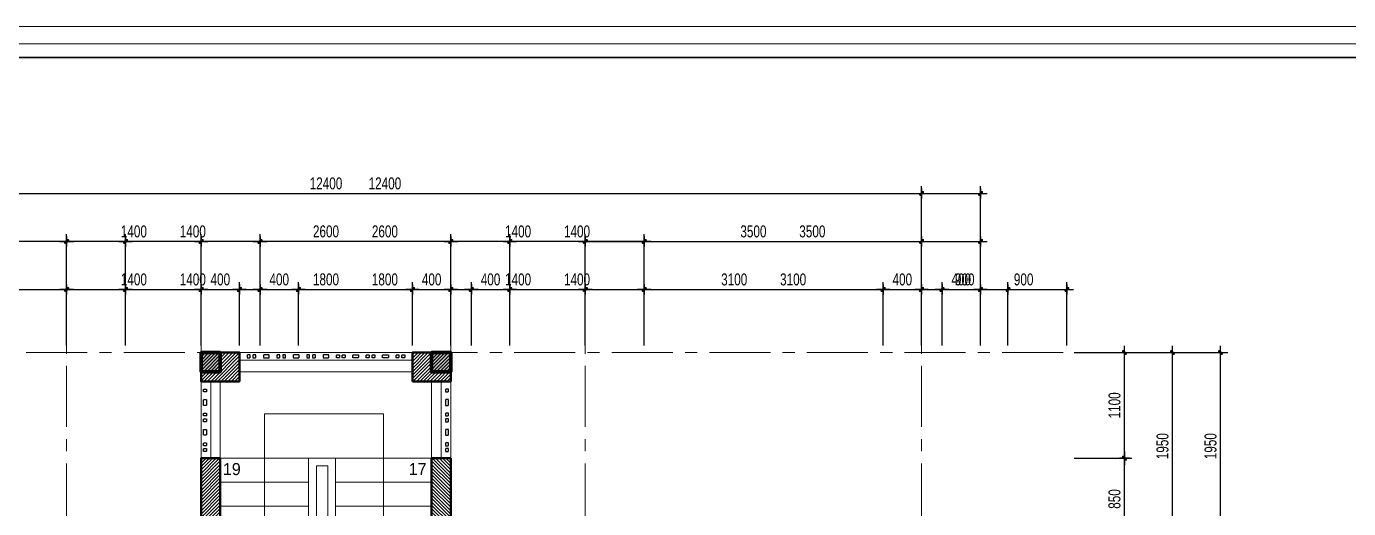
# Model space of a CAD drawing. Header units: inches. Extents: x 88947 to 296847, y 35049 to 161062.
# Drawn here: x 188830 to 202594, y 72032 to 77053 of the extents above; entities that cross this region are included whole.
import ezdxf
from ezdxf.xclip import XClip

# ---------------------------------------------------------------- set-up
doc = ezdxf.new("R2010")
doc.units = ezdxf.units.IN
doc.header["$MEASUREMENT"] = 0
doc.header["$XCLIPFRAME"] = 0
doc.header["$PDMODE"] = 1
for name, pattern in [('ACAD_ISO03W100', [30, 12, -18]), ('CENTER', [50.8, 31.75, -6.35, 6.35, -6.35]), ('HIDDEN', [0.375, 0.25, -0.125])]:
    doc.linetypes.add(name, pattern=pattern)
for name, color, linetype, lineweight in [('A-Dims', 145, 'Continuous', 25), ('A-Text', 30, 'Continuous', 9), ('A-Wall', 2, 'Continuous', 35), ('DIM', 7, 'Continuous', 25), ('HATCH', 8, 'Continuous', 5), ('KHUNG 1', 6, 'Continuous', 70), ('KHUNG 2', 144, 'Continuous', 18), ('NETMANH', 192, 'Continuous', 18), ('netthay', 254, 'Continuous', 25), ('THAY', 3, 'Continuous', 18), ('TRUC', 252, 'ACAD_ISO03W100', 13), ('TUONG', 4, 'Continuous', 50)]:
    doc.layers.add(name, color=color, linetype=linetype, lineweight=lineweight)
doc.layers.add('text', color=2, linetype='Continuous')
doc.styles.add('FRANKO', font='VFRANKO.TTF')
doc.styles.add('VNI-HELVE-CONDENSE', font='VNARIAL.TTF', dxfattribs={"width": 0.7})
doc.dimstyles.new('TAS-100', dxfattribs={"dimscale": 50, "dimtxt": 2.5, "dimasz": 0.7, "dimexe": 1.5, "dimexo": 1.5, "dimgap": 0.8, "dimtad": 1, "dimdec": 0, "dimzin": 3, "dimdsep": 46, "dimtxsty": 'VNI-HELVE-CONDENSE', "dimblk": 'TICK', "dimcen": 2.5, "dimclrt": 71, "dimazin": 2, "dimtfac": 0.75, "dimtdec": 0, "dimtix": 1, "dimtmove": 2, "dimatfit": 2, "dimldrblk": 'TICK123', "dimfxl": 1.5, "dimtolj": 1, "dimtzin": 0, "dimarcsym": 0})

# ---------------------------------------------------------------- blocks, each defined once
blk = doc.blocks.new('khung ten')
at = {"layer": 'A-Wall', "ltscale": 0.7}
blk.add_lwpolyline([(267204, -219099), (305804, -219099), (305804, -190799), (267204, -190799)], close=True, dxfattribs=at)
at = {"layer": 'KHUNG 2', "ltscale": 0.7}
blk.add_lwpolyline([(267004, -219299), (306004, -219299), (306004, -190599), (267004, -190599)], close=True, dxfattribs=at)
at = {"layer": 'NETMANH', "ltscale": 0.7}
blk.add_lwpolyline([(265004, -220042), (307004, -220042), (307004, -190342), (265004, -190342)], close=True, dxfattribs=at)
blk = doc.blocks.new('TICK')
at = {"layer": 'A-Dims', "color": 1}
for p, q in [((-2, 0), (2, 0)), ((0, 1.5), (0, -1.5))]:
    blk.add_line(p, q, dxfattribs=at)
at = {"layer": 'A-Dims', "color": 1, "const_width": 0.788}
blk.add_lwpolyline([(-0.33, -0.35), (0.38, 0.38)], dxfattribs=at)
at = {"layer": 'A-Dims', "color": 1, "const_width": 0.394}
for points in [[(0.24, 0.52, -0.414214), (0.52, 0.52, -1)], [(0.52, 0.52, -0.414214), (0.52, 0.24, -1)], [(-0.47, -0.21, 0.414214), (-0.47, -0.49, 1)], [(-0.47, -0.49, 0.414214), (-0.19, -0.49, 1)]]:
    blk.add_lwpolyline(points, format="xyb", dxfattribs=at)
blk = doc.blocks.new('*D372')
at = {"layer": 'Defpoints', "color": 0}
for p in [(189248, 74314), (185748, 73657), (189248, 73657)]:
    blk.add_point(p, dxfattribs=at)
at = {"layer": 'DIM', "color": 0, "lineweight": -2}
for p, q in [((185748, 73732), (185748, 74389)), ((189248, 73732), (189248, 74389)), ((185783, 74314), (189213, 74314))]:
    blk.add_line(p, q, dxfattribs=at)
at = {"layer": 'DIM', "color": 0, "lineweight": -2, "xscale": 35, "yscale": 35, "zscale": 35, "rotation": 180}
blk.add_blockref('TICK', (185748, 74314), dxfattribs=at)
at = {"layer": 'DIM', "color": 0, "lineweight": -2, "xscale": 35, "yscale": 35, "zscale": 35}
blk.add_blockref('TICK', (189248, 74314), dxfattribs=at)
at = {"layer": 'DIM', "color": 71, "insert": (187498, 74418), "char_height": 125, "attachment_point": 5, "style": 'VNI-HELVE-CONDENSE'}
blk.add_mtext('\\A1;3500', dxfattribs=at)
blk = doc.blocks.new('TICK123')
at = {"layer": 'A-Dims', "color": 1}
blk.add_lwpolyline([(0.05, 0, 0, 0.84, 0), (-2.11, 0, 8.4, 8.4, 0)], format="xyseb", dxfattribs=at)
blk = doc.blocks.new('*D373')
at = {"layer": 'Defpoints', "color": 0}
for p in [(190648, 74314), (189248, 73657), (190648, 73657)]:
    blk.add_point(p, dxfattribs=at)
at = {"layer": 'DIM', "color": 0, "lineweight": -2}
for p, q in [((189248, 73732), (189248, 74389)), ((190648, 73732), (190648, 74389)), ((189283, 74314), (190613, 74314))]:
    blk.add_line(p, q, dxfattribs=at)
at = {"layer": 'DIM', "color": 0, "lineweight": -2, "xscale": 35, "yscale": 35, "zscale": 35, "rotation": 180}
blk.add_blockref('TICK', (189248, 74314), dxfattribs=at)
at = {"layer": 'DIM', "color": 0, "lineweight": -2, "xscale": 35, "yscale": 35, "zscale": 35}
blk.add_blockref('TICK', (190648, 74314), dxfattribs=at)
at = {"layer": 'DIM', "color": 71, "insert": (189948, 74418), "char_height": 125, "attachment_point": 5, "style": 'VNI-HELVE-CONDENSE'}
blk.add_mtext('\\A1;1400', dxfattribs=at)
blk = doc.blocks.new('*D399')
at = {"layer": 'Defpoints', "color": 0}
for p in [(191048, 74314), (190648, 73657), (191048, 73657)]:
    blk.add_point(p, dxfattribs=at)
at = {"layer": 'DIM', "color": 0, "lineweight": -2}
for p, q in [((190648, 73732), (190648, 74389)), ((191048, 73732), (191048, 74389)), ((190683, 74314), (191013, 74314))]:
    blk.add_line(p, q, dxfattribs=at)
at = {"layer": 'DIM', "color": 0, "lineweight": -2, "xscale": 35, "yscale": 35, "zscale": 35, "rotation": 180}
blk.add_blockref('TICK', (190648, 74314), dxfattribs=at)
at = {"layer": 'DIM', "color": 0, "lineweight": -2, "xscale": 35, "yscale": 35, "zscale": 35}
blk.add_blockref('TICK', (191048, 74314), dxfattribs=at)
at = {"layer": 'DIM', "color": 71, "insert": (190848, 74418), "char_height": 125, "attachment_point": 5, "style": 'VNI-HELVE-CONDENSE'}
blk.add_mtext('\\A1;400', dxfattribs=at)
blk = doc.blocks.new('*D400')
at = {"layer": 'Defpoints', "color": 0}
for p in [(192848, 74314), (191048, 73657), (192848, 73657)]:
    blk.add_point(p, dxfattribs=at)
at = {"layer": 'DIM', "color": 0, "lineweight": -2}
for p, q in [((191048, 73732), (191048, 74389)), ((192848, 73732), (192848, 74389)), ((191083, 74314), (192813, 74314))]:
    blk.add_line(p, q, dxfattribs=at)
at = {"layer": 'DIM', "color": 0, "lineweight": -2, "xscale": 35, "yscale": 35, "zscale": 35, "rotation": 180}
blk.add_blockref('TICK', (191048, 74314), dxfattribs=at)
at = {"layer": 'DIM', "color": 0, "lineweight": -2, "xscale": 35, "yscale": 35, "zscale": 35}
blk.add_blockref('TICK', (192848, 74314), dxfattribs=at)
at = {"layer": 'DIM', "color": 71, "insert": (191948, 74418), "char_height": 125, "attachment_point": 5, "style": 'VNI-HELVE-CONDENSE'}
blk.add_mtext('\\A1;1800', dxfattribs=at)
blk = doc.blocks.new('*D401')
at = {"layer": 'Defpoints', "color": 0}
for p in [(193248, 74314), (192848, 73657), (193248, 73657)]:
    blk.add_point(p, dxfattribs=at)
at = {"layer": 'DIM', "color": 0, "lineweight": -2}
for p, q in [((192848, 73732), (192848, 74389)), ((193248, 73732), (193248, 74389)), ((192883, 74314), (193213, 74314))]:
    blk.add_line(p, q, dxfattribs=at)
at = {"layer": 'DIM', "color": 0, "lineweight": -2, "xscale": 35, "yscale": 35, "zscale": 35, "rotation": 180}
blk.add_blockref('TICK', (192848, 74314), dxfattribs=at)
at = {"layer": 'DIM', "color": 0, "lineweight": -2, "xscale": 35, "yscale": 35, "zscale": 35}
blk.add_blockref('TICK', (193248, 74314), dxfattribs=at)
at = {"layer": 'DIM', "color": 71, "insert": (193048, 74418), "char_height": 125, "attachment_point": 5, "style": 'VNI-HELVE-CONDENSE'}
blk.add_mtext('\\A1;400', dxfattribs=at)
blk = doc.blocks.new('*D374')
at = {"layer": 'Defpoints', "color": 0}
for p in [(194648, 74314), (193248, 73657), (194648, 73657)]:
    blk.add_point(p, dxfattribs=at)
at = {"layer": 'DIM', "color": 0, "lineweight": -2}
for p, q in [((193248, 73732), (193248, 74389)), ((194648, 73732), (194648, 74389)), ((193283, 74314), (194613, 74314))]:
    blk.add_line(p, q, dxfattribs=at)
at = {"layer": 'DIM', "color": 0, "lineweight": -2, "xscale": 35, "yscale": 35, "zscale": 35, "rotation": 180}
blk.add_blockref('TICK', (193248, 74314), dxfattribs=at)
at = {"layer": 'DIM', "color": 0, "lineweight": -2, "xscale": 35, "yscale": 35, "zscale": 35}
blk.add_blockref('TICK', (194648, 74314), dxfattribs=at)
at = {"layer": 'DIM', "color": 71, "insert": (193948, 74418), "char_height": 125, "attachment_point": 5, "style": 'VNI-HELVE-CONDENSE'}
blk.add_mtext('\\A1;1400', dxfattribs=at)
blk = doc.blocks.new('*D375')
at = {"layer": 'Defpoints', "color": 0}
for p in [(197748, 74314), (194648, 73657), (197748, 73657)]:
    blk.add_point(p, dxfattribs=at)
at = {"layer": 'DIM', "color": 0, "lineweight": -2}
for p, q in [((194648, 73732), (194648, 74389)), ((197748, 73732), (197748, 74389)), ((194683, 74314), (197713, 74314))]:
    blk.add_line(p, q, dxfattribs=at)
at = {"layer": 'DIM', "color": 0, "lineweight": -2, "xscale": 35, "yscale": 35, "zscale": 35, "rotation": 180}
blk.add_blockref('TICK', (194648, 74314), dxfattribs=at)
at = {"layer": 'DIM', "color": 0, "lineweight": -2, "xscale": 35, "yscale": 35, "zscale": 35}
blk.add_blockref('TICK', (197748, 74314), dxfattribs=at)
at = {"layer": 'DIM', "color": 71, "insert": (196198, 74418), "char_height": 125, "attachment_point": 5, "style": 'VNI-HELVE-CONDENSE'}
blk.add_mtext('\\A1;3100', dxfattribs=at)
blk = doc.blocks.new('*D376')
at = {"layer": 'Defpoints', "color": 0}
for p in [(198148, 74314), (197748, 73657), (198148, 73657)]:
    blk.add_point(p, dxfattribs=at)
at = {"layer": 'DIM', "color": 0, "lineweight": -2}
for p, q in [((197748, 73732), (197748, 74389)), ((198148, 73732), (198148, 74389)), ((197783, 74314), (198113, 74314))]:
    blk.add_line(p, q, dxfattribs=at)
at = {"layer": 'DIM', "color": 0, "lineweight": -2, "xscale": 35, "yscale": 35, "zscale": 35, "rotation": 180}
blk.add_blockref('TICK', (197748, 74314), dxfattribs=at)
at = {"layer": 'DIM', "color": 0, "lineweight": -2, "xscale": 35, "yscale": 35, "zscale": 35}
blk.add_blockref('TICK', (198148, 74314), dxfattribs=at)
at = {"layer": 'DIM', "color": 71, "insert": (197948, 74418), "char_height": 125, "attachment_point": 5, "style": 'VNI-HELVE-CONDENSE'}
blk.add_mtext('\\A1;400', dxfattribs=at)
blk = doc.blocks.new('*D377')
at = {"layer": 'Defpoints', "color": 0}
for p in [(199048, 74314), (198148, 73657), (199048, 73657)]:
    blk.add_point(p, dxfattribs=at)
at = {"layer": 'DIM', "color": 0, "lineweight": -2}
for p, q in [((198148, 73732), (198148, 74389)), ((199048, 73732), (199048, 74389)), ((198183, 74314), (199013, 74314))]:
    blk.add_line(p, q, dxfattribs=at)
at = {"layer": 'DIM', "color": 0, "lineweight": -2, "xscale": 35, "yscale": 35, "zscale": 35, "rotation": 180}
blk.add_blockref('TICK', (198148, 74314), dxfattribs=at)
at = {"layer": 'DIM', "color": 0, "lineweight": -2, "xscale": 35, "yscale": 35, "zscale": 35}
blk.add_blockref('TICK', (199048, 74314), dxfattribs=at)
at = {"layer": 'DIM', "color": 71, "insert": (198598, 74418), "char_height": 125, "attachment_point": 5, "style": 'VNI-HELVE-CONDENSE'}
blk.add_mtext('\\A1;900', dxfattribs=at)
blk = doc.blocks.new('*D378')
at = {"layer": 'Defpoints', "color": 0}
for p in [(198148, 74814), (194648, 73657), (198148, 73657)]:
    blk.add_point(p, dxfattribs=at)
at = {"layer": 'DIM', "color": 0, "lineweight": -2}
for p, q in [((194648, 73732), (194648, 74889)), ((198148, 73732), (198148, 74889)), ((194683, 74814), (198113, 74814))]:
    blk.add_line(p, q, dxfattribs=at)
at = {"layer": 'DIM', "color": 0, "lineweight": -2, "xscale": 35, "yscale": 35, "zscale": 35, "rotation": 180}
blk.add_blockref('TICK', (194648, 74814), dxfattribs=at)
at = {"layer": 'DIM', "color": 0, "lineweight": -2, "xscale": 35, "yscale": 35, "zscale": 35}
blk.add_blockref('TICK', (198148, 74814), dxfattribs=at)
at = {"layer": 'DIM', "color": 71, "insert": (196398, 74918), "char_height": 125, "attachment_point": 5, "style": 'VNI-HELVE-CONDENSE'}
blk.add_mtext('\\A1;3500', dxfattribs=at)
blk = doc.blocks.new('*D379')
at = {"layer": 'Defpoints', "color": 0}
for p in [(193248, 74814), (193248, 73657), (194648, 73657)]:
    blk.add_point(p, dxfattribs=at)
at = {"layer": 'DIM', "color": 0, "lineweight": -2}
for p, q in [((193248, 73732), (193248, 74889)), ((194648, 73732), (194648, 74889)), ((194613, 74814), (193283, 74814))]:
    blk.add_line(p, q, dxfattribs=at)
at = {"layer": 'DIM', "color": 0, "lineweight": -2, "xscale": 35, "yscale": 35, "zscale": 35, "rotation": 180}
blk.add_blockref('TICK', (193248, 74814), dxfattribs=at)
at = {"layer": 'DIM', "color": 0, "lineweight": -2, "xscale": 35, "yscale": 35, "zscale": 35}
blk.add_blockref('TICK', (194648, 74814), dxfattribs=at)
at = {"layer": 'DIM', "color": 71, "insert": (193948, 74918), "char_height": 125, "attachment_point": 5, "style": 'VNI-HELVE-CONDENSE'}
blk.add_mtext('\\A1;1400', dxfattribs=at)
blk = doc.blocks.new('*D380')
at = {"layer": 'Defpoints', "color": 0}
for p in [(190648, 74814), (190648, 73657), (193248, 73657)]:
    blk.add_point(p, dxfattribs=at)
at = {"layer": 'DIM', "color": 0, "lineweight": -2}
for p, q in [((190648, 73732), (190648, 74889)), ((193248, 73732), (193248, 74889)), ((193213, 74814), (190683, 74814))]:
    blk.add_line(p, q, dxfattribs=at)
at = {"layer": 'DIM', "color": 0, "lineweight": -2, "xscale": 35, "yscale": 35, "zscale": 35, "rotation": 180}
blk.add_blockref('TICK', (190648, 74814), dxfattribs=at)
at = {"layer": 'DIM', "color": 0, "lineweight": -2, "xscale": 35, "yscale": 35, "zscale": 35}
blk.add_blockref('TICK', (193248, 74814), dxfattribs=at)
at = {"layer": 'DIM', "color": 71, "insert": (191948, 74918), "char_height": 125, "attachment_point": 5, "style": 'VNI-HELVE-CONDENSE'}
blk.add_mtext('\\A1;2600', dxfattribs=at)
blk = doc.blocks.new('*D381')
at = {"layer": 'Defpoints', "color": 0}
for p in [(189248, 74814), (189248, 73657), (190648, 73657)]:
    blk.add_point(p, dxfattribs=at)
at = {"layer": 'DIM', "color": 0, "lineweight": -2}
for p, q in [((189248, 73732), (189248, 74889)), ((190648, 73732), (190648, 74889)), ((190613, 74814), (189283, 74814))]:
    blk.add_line(p, q, dxfattribs=at)
at = {"layer": 'DIM', "color": 0, "lineweight": -2, "xscale": 35, "yscale": 35, "zscale": 35, "rotation": 180}
blk.add_blockref('TICK', (189248, 74814), dxfattribs=at)
at = {"layer": 'DIM', "color": 0, "lineweight": -2, "xscale": 35, "yscale": 35, "zscale": 35}
blk.add_blockref('TICK', (190648, 74814), dxfattribs=at)
at = {"layer": 'DIM', "color": 71, "insert": (189948, 74918), "char_height": 125, "attachment_point": 5, "style": 'VNI-HELVE-CONDENSE'}
blk.add_mtext('\\A1;1400', dxfattribs=at)
blk = doc.blocks.new('*D382')
at = {"layer": 'Defpoints', "color": 0}
for p in [(185748, 74814), (185748, 73657), (189248, 73657)]:
    blk.add_point(p, dxfattribs=at)
at = {"layer": 'DIM', "color": 0, "lineweight": -2}
for p, q in [((185748, 73732), (185748, 74889)), ((189248, 73732), (189248, 74889)), ((189213, 74814), (185783, 74814))]:
    blk.add_line(p, q, dxfattribs=at)
at = {"layer": 'DIM', "color": 0, "lineweight": -2, "xscale": 35, "yscale": 35, "zscale": 35, "rotation": 180}
blk.add_blockref('TICK', (185748, 74814), dxfattribs=at)
at = {"layer": 'DIM', "color": 0, "lineweight": -2, "xscale": 35, "yscale": 35, "zscale": 35}
blk.add_blockref('TICK', (189248, 74814), dxfattribs=at)
at = {"layer": 'DIM', "color": 71, "insert": (187498, 74918), "char_height": 125, "attachment_point": 5, "style": 'VNI-HELVE-CONDENSE'}
blk.add_mtext('\\A1;3500', dxfattribs=at)
blk = doc.blocks.new('*D383')
at = {"layer": 'Defpoints', "color": 0}
for p in [(198148, 75314), (185748, 73657), (198148, 73657)]:
    blk.add_point(p, dxfattribs=at)
at = {"layer": 'DIM', "color": 0, "lineweight": -2}
for p, q in [((185748, 73732), (185748, 75389)), ((185783, 75314), (198113, 75314)), ((198148, 73732), (198148, 75389))]:
    blk.add_line(p, q, dxfattribs=at)
at = {"layer": 'DIM', "color": 0, "lineweight": -2, "xscale": 35, "yscale": 35, "zscale": 35, "rotation": 180}
blk.add_blockref('TICK', (185748, 75314), dxfattribs=at)
at = {"layer": 'DIM', "color": 0, "lineweight": -2, "xscale": 35, "yscale": 35, "zscale": 35}
blk.add_blockref('TICK', (198148, 75314), dxfattribs=at)
at = {"layer": 'DIM', "color": 71, "insert": (191948, 75418), "char_height": 125, "attachment_point": 5, "style": 'VNI-HELVE-CONDENSE'}
blk.add_mtext('\\A1;12400', dxfattribs=at)
blk = doc.blocks.new('A$C316602EA')
at = {"layer": 'netthay', "linetype": 'HIDDEN', "ltscale": 20}
for points in [[(-760, -55), (-730, -55), (-730, -25), (-760, -25)], [(-650, -55), (-590, -55), (-590, -25), (-650, -25)], [(-510, -55), (-480, -55), (-480, -25), (-510, -25)], [(-450, -55), (-420, -55), (-420, -25), (-450, -25)], [(-340, -55), (-280, -55), (-280, -25), (-340, -25)], [(-200, -55), (-170, -55), (-170, -25), (-200, -25)], [(-140, -55), (-110, -55), (-110, -25), (-140, -25)], [(-30, -55), (30, -55), (30, -25), (-30, -25)], [(140, -55), (110, -55), (110, -25), (140, -25)], [(200, -55), (170, -55), (170, -25), (200, -25)], [(340, -55), (280, -55), (280, -25), (340, -25)], [(450, -55), (420, -55), (420, -25), (450, -25)], [(510, -55), (480, -55), (480, -25), (510, -25)], [(650, -55), (590, -55), (590, -25), (650, -25)], [(760, -55), (730, -55), (730, -25), (760, -25)]]:
    blk.add_lwpolyline(points, close=True, dxfattribs=at)
blk = doc.blocks.new('*D3133')
at = {"layer": 'Defpoints', "color": 0}
for p in [(3650, -20345), (150, -21002), (3650, -21002)]:
    blk.add_point(p, dxfattribs=at)
at = {"layer": 'DIM', "color": 0, "lineweight": -2}
for p, q in [((150, -20927), (150, -20270)), ((185, -20345), (3615, -20345)), ((3650, -20927), (3650, -20270))]:
    blk.add_line(p, q, dxfattribs=at)
at = {"layer": 'DIM', "color": 0, "lineweight": -2, "xscale": 35, "yscale": 35, "zscale": 35, "rotation": 180}
blk.add_blockref('TICK', (150, -20345), dxfattribs=at)
at = {"layer": 'DIM', "color": 0, "lineweight": -2, "xscale": 35, "yscale": 35, "zscale": 35}
blk.add_blockref('TICK', (3650, -20345), dxfattribs=at)
at = {"layer": 'DIM', "color": 71, "insert": (1900, -20241), "char_height": 125, "attachment_point": 5, "style": 'VNI-HELVE-CONDENSE'}
blk.add_mtext('\\A1;3500', dxfattribs=at)
blk = doc.blocks.new('*D3134')
at = {"layer": 'Defpoints', "color": 0}
for p in [(5050, -20345), (3650, -21002), (5050, -21002)]:
    blk.add_point(p, dxfattribs=at)
at = {"layer": 'DIM', "color": 0, "lineweight": -2}
for p, q in [((3650, -20927), (3650, -20270)), ((3685, -20345), (5015, -20345)), ((5050, -20927), (5050, -20270))]:
    blk.add_line(p, q, dxfattribs=at)
at = {"layer": 'DIM', "color": 0, "lineweight": -2, "xscale": 35, "yscale": 35, "zscale": 35, "rotation": 180}
blk.add_blockref('TICK', (3650, -20345), dxfattribs=at)
at = {"layer": 'DIM', "color": 0, "lineweight": -2, "xscale": 35, "yscale": 35, "zscale": 35}
blk.add_blockref('TICK', (5050, -20345), dxfattribs=at)
at = {"layer": 'DIM', "color": 71, "insert": (4350, -20241), "char_height": 125, "attachment_point": 5, "style": 'VNI-HELVE-CONDENSE'}
blk.add_mtext('\\A1;1400', dxfattribs=at)
blk = doc.blocks.new('*D3135')
at = {"layer": 'Defpoints', "color": 0}
for p in [(5450, -20345), (5050, -21002), (5450, -21002)]:
    blk.add_point(p, dxfattribs=at)
at = {"layer": 'DIM', "color": 0, "lineweight": -2}
for p, q in [((5050, -20927), (5050, -20270)), ((5085, -20345), (5415, -20345)), ((5450, -20927), (5450, -20270))]:
    blk.add_line(p, q, dxfattribs=at)
at = {"layer": 'DIM', "color": 0, "lineweight": -2, "xscale": 35, "yscale": 35, "zscale": 35, "rotation": 180}
blk.add_blockref('TICK', (5050, -20345), dxfattribs=at)
at = {"layer": 'DIM', "color": 0, "lineweight": -2, "xscale": 35, "yscale": 35, "zscale": 35}
blk.add_blockref('TICK', (5450, -20345), dxfattribs=at)
at = {"layer": 'DIM', "color": 71, "insert": (5250, -20241), "char_height": 125, "attachment_point": 5, "style": 'VNI-HELVE-CONDENSE'}
blk.add_mtext('\\A1;400', dxfattribs=at)
blk = doc.blocks.new('*D3136')
at = {"layer": 'Defpoints', "color": 0}
for p in [(7250, -20345), (5450, -21002), (7250, -21002)]:
    blk.add_point(p, dxfattribs=at)
at = {"layer": 'DIM', "color": 0, "lineweight": -2}
for p, q in [((5450, -20927), (5450, -20270)), ((5485, -20345), (7215, -20345)), ((7250, -20927), (7250, -20270))]:
    blk.add_line(p, q, dxfattribs=at)
at = {"layer": 'DIM', "color": 0, "lineweight": -2, "xscale": 35, "yscale": 35, "zscale": 35, "rotation": 180}
blk.add_blockref('TICK', (5450, -20345), dxfattribs=at)
at = {"layer": 'DIM', "color": 0, "lineweight": -2, "xscale": 35, "yscale": 35, "zscale": 35}
blk.add_blockref('TICK', (7250, -20345), dxfattribs=at)
at = {"layer": 'DIM', "color": 71, "insert": (6350, -20241), "char_height": 125, "attachment_point": 5, "style": 'VNI-HELVE-CONDENSE'}
blk.add_mtext('\\A1;1800', dxfattribs=at)
blk = doc.blocks.new('*D3137')
at = {"layer": 'Defpoints', "color": 0}
for p in [(7650, -20345), (7250, -21002), (7650, -21002)]:
    blk.add_point(p, dxfattribs=at)
at = {"layer": 'DIM', "color": 0, "lineweight": -2}
for p, q in [((7250, -20927), (7250, -20270)), ((7285, -20345), (7615, -20345)), ((7650, -20927), (7650, -20270))]:
    blk.add_line(p, q, dxfattribs=at)
at = {"layer": 'DIM', "color": 0, "lineweight": -2, "xscale": 35, "yscale": 35, "zscale": 35, "rotation": 180}
blk.add_blockref('TICK', (7250, -20345), dxfattribs=at)
at = {"layer": 'DIM', "color": 0, "lineweight": -2, "xscale": 35, "yscale": 35, "zscale": 35}
blk.add_blockref('TICK', (7650, -20345), dxfattribs=at)
at = {"layer": 'DIM', "color": 71, "insert": (7450, -20241), "char_height": 125, "attachment_point": 5, "style": 'VNI-HELVE-CONDENSE'}
blk.add_mtext('\\A1;400', dxfattribs=at)
blk = doc.blocks.new('*D3138')
at = {"layer": 'Defpoints', "color": 0}
for p in [(9050, -20345), (7650, -21002), (9050, -21002)]:
    blk.add_point(p, dxfattribs=at)
at = {"layer": 'DIM', "color": 0, "lineweight": -2}
for p, q in [((7650, -20927), (7650, -20270)), ((7685, -20345), (9015, -20345)), ((9050, -20927), (9050, -20270))]:
    blk.add_line(p, q, dxfattribs=at)
at = {"layer": 'DIM', "color": 0, "lineweight": -2, "xscale": 35, "yscale": 35, "zscale": 35, "rotation": 180}
blk.add_blockref('TICK', (7650, -20345), dxfattribs=at)
at = {"layer": 'DIM', "color": 0, "lineweight": -2, "xscale": 35, "yscale": 35, "zscale": 35}
blk.add_blockref('TICK', (9050, -20345), dxfattribs=at)
at = {"layer": 'DIM', "color": 71, "insert": (8350, -20241), "char_height": 125, "attachment_point": 5, "style": 'VNI-HELVE-CONDENSE'}
blk.add_mtext('\\A1;1400', dxfattribs=at)
blk = doc.blocks.new('*D3139')
at = {"layer": 'Defpoints', "color": 0}
for p in [(12150, -20345), (9050, -21002), (12150, -21002)]:
    blk.add_point(p, dxfattribs=at)
at = {"layer": 'DIM', "color": 0, "lineweight": -2}
for p, q in [((9050, -20927), (9050, -20270)), ((9085, -20345), (12115, -20345)), ((12150, -20927), (12150, -20270))]:
    blk.add_line(p, q, dxfattribs=at)
at = {"layer": 'DIM', "color": 0, "lineweight": -2, "xscale": 35, "yscale": 35, "zscale": 35, "rotation": 180}
blk.add_blockref('TICK', (9050, -20345), dxfattribs=at)
at = {"layer": 'DIM', "color": 0, "lineweight": -2, "xscale": 35, "yscale": 35, "zscale": 35}
blk.add_blockref('TICK', (12150, -20345), dxfattribs=at)
at = {"layer": 'DIM', "color": 71, "insert": (10600, -20241), "char_height": 125, "attachment_point": 5, "style": 'VNI-HELVE-CONDENSE'}
blk.add_mtext('\\A1;3100', dxfattribs=at)
blk = doc.blocks.new('*D3140')
at = {"layer": 'Defpoints', "color": 0}
for p in [(12550, -20345), (12150, -21002), (12550, -21002)]:
    blk.add_point(p, dxfattribs=at)
at = {"layer": 'DIM', "color": 0, "lineweight": -2}
for p, q in [((12150, -20927), (12150, -20270)), ((12185, -20345), (12515, -20345)), ((12550, -20927), (12550, -20270))]:
    blk.add_line(p, q, dxfattribs=at)
at = {"layer": 'DIM', "color": 0, "lineweight": -2, "xscale": 35, "yscale": 35, "zscale": 35, "rotation": 180}
blk.add_blockref('TICK', (12150, -20345), dxfattribs=at)
at = {"layer": 'DIM', "color": 0, "lineweight": -2, "xscale": 35, "yscale": 35, "zscale": 35}
blk.add_blockref('TICK', (12550, -20345), dxfattribs=at)
at = {"layer": 'DIM', "color": 71, "insert": (12350, -20241), "char_height": 125, "attachment_point": 5, "style": 'VNI-HELVE-CONDENSE'}
blk.add_mtext('\\A1;400', dxfattribs=at)
blk = doc.blocks.new('*D3141')
at = {"layer": 'Defpoints', "color": 0}
for p in [(13450, -20345), (12550, -21002), (13450, -21002)]:
    blk.add_point(p, dxfattribs=at)
at = {"layer": 'DIM', "color": 0, "lineweight": -2}
for p, q in [((12550, -20927), (12550, -20270)), ((12585, -20345), (13415, -20345)), ((13450, -20927), (13450, -20270))]:
    blk.add_line(p, q, dxfattribs=at)
at = {"layer": 'DIM', "color": 0, "lineweight": -2, "xscale": 35, "yscale": 35, "zscale": 35, "rotation": 180}
blk.add_blockref('TICK', (12550, -20345), dxfattribs=at)
at = {"layer": 'DIM', "color": 0, "lineweight": -2, "xscale": 35, "yscale": 35, "zscale": 35}
blk.add_blockref('TICK', (13450, -20345), dxfattribs=at)
at = {"layer": 'DIM', "color": 71, "insert": (13000, -20241), "char_height": 125, "attachment_point": 5, "style": 'VNI-HELVE-CONDENSE'}
blk.add_mtext('\\A1;900', dxfattribs=at)
blk = doc.blocks.new('*D3142')
at = {"layer": 'Defpoints', "color": 0}
for p in [(12550, -19845), (9050, -21002), (12550, -21002)]:
    blk.add_point(p, dxfattribs=at)
at = {"layer": 'DIM', "color": 0, "lineweight": -2}
for p, q in [((9050, -20927), (9050, -19770)), ((12550, -20927), (12550, -19770)), ((9085, -19845), (12515, -19845))]:
    blk.add_line(p, q, dxfattribs=at)
at = {"layer": 'DIM', "color": 0, "lineweight": -2, "xscale": 35, "yscale": 35, "zscale": 35, "rotation": 180}
blk.add_blockref('TICK', (9050, -19845), dxfattribs=at)
at = {"layer": 'DIM', "color": 0, "lineweight": -2, "xscale": 35, "yscale": 35, "zscale": 35}
blk.add_blockref('TICK', (12550, -19845), dxfattribs=at)
at = {"layer": 'DIM', "color": 71, "insert": (10800, -19741), "char_height": 125, "attachment_point": 5, "style": 'VNI-HELVE-CONDENSE'}
blk.add_mtext('\\A1;3500', dxfattribs=at)
blk = doc.blocks.new('*D3143')
at = {"layer": 'Defpoints', "color": 0}
for p in [(7650, -19845), (7650, -21002), (9050, -21002)]:
    blk.add_point(p, dxfattribs=at)
at = {"layer": 'DIM', "color": 0, "lineweight": -2}
for p, q in [((7650, -20927), (7650, -19770)), ((9050, -20927), (9050, -19770)), ((9015, -19845), (7685, -19845))]:
    blk.add_line(p, q, dxfattribs=at)
at = {"layer": 'DIM', "color": 0, "lineweight": -2, "xscale": 35, "yscale": 35, "zscale": 35, "rotation": 180}
blk.add_blockref('TICK', (7650, -19845), dxfattribs=at)
at = {"layer": 'DIM', "color": 0, "lineweight": -2, "xscale": 35, "yscale": 35, "zscale": 35}
blk.add_blockref('TICK', (9050, -19845), dxfattribs=at)
at = {"layer": 'DIM', "color": 71, "insert": (8350, -19741), "char_height": 125, "attachment_point": 5, "style": 'VNI-HELVE-CONDENSE'}
blk.add_mtext('\\A1;1400', dxfattribs=at)
blk = doc.blocks.new('*D3144')
at = {"layer": 'Defpoints', "color": 0}
for p in [(5050, -19845), (5050, -21002), (7650, -21002)]:
    blk.add_point(p, dxfattribs=at)
at = {"layer": 'DIM', "color": 0, "lineweight": -2}
for p, q in [((5050, -20927), (5050, -19770)), ((7650, -20927), (7650, -19770)), ((7615, -19845), (5085, -19845))]:
    blk.add_line(p, q, dxfattribs=at)
at = {"layer": 'DIM', "color": 0, "lineweight": -2, "xscale": 35, "yscale": 35, "zscale": 35, "rotation": 180}
blk.add_blockref('TICK', (5050, -19845), dxfattribs=at)
at = {"layer": 'DIM', "color": 0, "lineweight": -2, "xscale": 35, "yscale": 35, "zscale": 35}
blk.add_blockref('TICK', (7650, -19845), dxfattribs=at)
at = {"layer": 'DIM', "color": 71, "insert": (6350, -19741), "char_height": 125, "attachment_point": 5, "style": 'VNI-HELVE-CONDENSE'}
blk.add_mtext('\\A1;2600', dxfattribs=at)
blk = doc.blocks.new('*D3145')
at = {"layer": 'Defpoints', "color": 0}
for p in [(3650, -19845), (3650, -21002), (5050, -21002)]:
    blk.add_point(p, dxfattribs=at)
at = {"layer": 'DIM', "color": 0, "lineweight": -2}
for p, q in [((3650, -20927), (3650, -19770)), ((5050, -20927), (5050, -19770)), ((5015, -19845), (3685, -19845))]:
    blk.add_line(p, q, dxfattribs=at)
at = {"layer": 'DIM', "color": 0, "lineweight": -2, "xscale": 35, "yscale": 35, "zscale": 35, "rotation": 180}
blk.add_blockref('TICK', (3650, -19845), dxfattribs=at)
at = {"layer": 'DIM', "color": 0, "lineweight": -2, "xscale": 35, "yscale": 35, "zscale": 35}
blk.add_blockref('TICK', (5050, -19845), dxfattribs=at)
at = {"layer": 'DIM', "color": 71, "insert": (4350, -19741), "char_height": 125, "attachment_point": 5, "style": 'VNI-HELVE-CONDENSE'}
blk.add_mtext('\\A1;1400', dxfattribs=at)
blk = doc.blocks.new('*D3146')
at = {"layer": 'Defpoints', "color": 0}
for p in [(150, -19845), (150, -21002), (3650, -21002)]:
    blk.add_point(p, dxfattribs=at)
at = {"layer": 'DIM', "color": 0, "lineweight": -2}
for p, q in [((150, -20927), (150, -19770)), ((3650, -20927), (3650, -19770)), ((3615, -19845), (185, -19845))]:
    blk.add_line(p, q, dxfattribs=at)
at = {"layer": 'DIM', "color": 0, "lineweight": -2, "xscale": 35, "yscale": 35, "zscale": 35, "rotation": 180}
blk.add_blockref('TICK', (150, -19845), dxfattribs=at)
at = {"layer": 'DIM', "color": 0, "lineweight": -2, "xscale": 35, "yscale": 35, "zscale": 35}
blk.add_blockref('TICK', (3650, -19845), dxfattribs=at)
at = {"layer": 'DIM', "color": 71, "insert": (1900, -19741), "char_height": 125, "attachment_point": 5, "style": 'VNI-HELVE-CONDENSE'}
blk.add_mtext('\\A1;3500', dxfattribs=at)
blk = doc.blocks.new('*D3147')
at = {"layer": 'Defpoints', "color": 0}
for p in [(12550, -19345), (150, -21002), (12550, -21002)]:
    blk.add_point(p, dxfattribs=at)
at = {"layer": 'DIM', "color": 0, "lineweight": -2}
for p, q in [((150, -20927), (150, -19270)), ((12550, -20927), (12550, -19270)), ((185, -19345), (12515, -19345))]:
    blk.add_line(p, q, dxfattribs=at)
at = {"layer": 'DIM', "color": 0, "lineweight": -2, "xscale": 35, "yscale": 35, "zscale": 35, "rotation": 180}
blk.add_blockref('TICK', (150, -19345), dxfattribs=at)
at = {"layer": 'DIM', "color": 0, "lineweight": -2, "xscale": 35, "yscale": 35, "zscale": 35}
blk.add_blockref('TICK', (12550, -19345), dxfattribs=at)
at = {"layer": 'DIM', "color": 71, "insert": (6350, -19241), "char_height": 125, "attachment_point": 5, "style": 'VNI-HELVE-CONDENSE'}
blk.add_mtext('\\A1;12400', dxfattribs=at)
blk = doc.blocks.new('*D3201')
at = {"layer": 'Defpoints', "color": 0}
for p in [(13450, -22102), (14050, -22102), (13450, -22952)]:
    blk.add_point(p, dxfattribs=at)
at = {"layer": 'DIM', "color": 0, "lineweight": -2}
for p, q in [((13525, -22102), (14125, -22102)), ((14050, -22917), (14050, -22137)), ((13525, -22952), (14125, -22952))]:
    blk.add_line(p, q, dxfattribs=at)
at = {"layer": 'DIM', "color": 0, "lineweight": -2, "xscale": 35, "yscale": 35, "zscale": 35}
for p, rotation in [((14050, -22102), 90), ((14050, -22952), 270)]:
    blk.add_blockref('TICK', p, dxfattribs=dict(at, rotation=rotation))
at = {"layer": 'DIM', "color": 71, "insert": (13946, -22527), "char_height": 125, "attachment_point": 5, "rotation": 90, "style": 'VNI-HELVE-CONDENSE'}
blk.add_mtext('\\A1;850', dxfattribs=at)
blk = doc.blocks.new('*D3202')
at = {"layer": 'Defpoints', "color": 0}
for p in [(13450, -21002), (14550, -21002), (13450, -22952)]:
    blk.add_point(p, dxfattribs=at)
at = {"layer": 'DIM', "color": 0, "lineweight": -2}
for p, q in [((13525, -21002), (14625, -21002)), ((14550, -22917), (14550, -21037)), ((13525, -22952), (14625, -22952))]:
    blk.add_line(p, q, dxfattribs=at)
at = {"layer": 'DIM', "color": 0, "lineweight": -2, "xscale": 35, "yscale": 35, "zscale": 35}
for p, rotation in [((14550, -21002), 90), ((14550, -22952), 270)]:
    blk.add_blockref('TICK', p, dxfattribs=dict(at, rotation=rotation))
at = {"layer": 'DIM', "color": 71, "insert": (14446, -21977), "char_height": 125, "attachment_point": 5, "rotation": 90, "style": 'VNI-HELVE-CONDENSE'}
blk.add_mtext('\\A1;1950', dxfattribs=at)
blk = doc.blocks.new('*D3203')
at = {"layer": 'Defpoints', "color": 0}
for p in [(13450, -21002), (14050, -21002), (13450, -22102)]:
    blk.add_point(p, dxfattribs=at)
at = {"layer": 'DIM', "color": 0, "lineweight": -2}
for p, q in [((13525, -21002), (14125, -21002)), ((14050, -22067), (14050, -21037)), ((13525, -22102), (14125, -22102))]:
    blk.add_line(p, q, dxfattribs=at)
at = {"layer": 'DIM', "color": 0, "lineweight": -2, "xscale": 35, "yscale": 35, "zscale": 35}
for p, rotation in [((14050, -21002), 90), ((14050, -22102), 270)]:
    blk.add_blockref('TICK', p, dxfattribs=dict(at, rotation=rotation))
at = {"layer": 'DIM', "color": 71, "insert": (13946, -21552), "char_height": 125, "attachment_point": 5, "rotation": 90, "style": 'VNI-HELVE-CONDENSE'}
blk.add_mtext('\\A1;1100', dxfattribs=at)
blk = doc.blocks.new('*D3204')
at = {"layer": 'Defpoints', "color": 0}
for p in [(13950, -21002), (15050, -21002), (13950, -22952)]:
    blk.add_point(p, dxfattribs=at)
at = {"layer": 'DIM', "color": 0, "lineweight": -2}
for p, q in [((14025, -21002), (15125, -21002)), ((15050, -22917), (15050, -21037)), ((14025, -22952), (15125, -22952))]:
    blk.add_line(p, q, dxfattribs=at)
at = {"layer": 'DIM', "color": 0, "lineweight": -2, "xscale": 35, "yscale": 35, "zscale": 35}
for p, rotation in [((15050, -21002), 90), ((15050, -22952), 270)]:
    blk.add_blockref('TICK', p, dxfattribs=dict(at, rotation=rotation))
at = {"layer": 'DIM', "color": 71, "insert": (14946, -21977), "char_height": 125, "attachment_point": 5, "rotation": 90, "style": 'VNI-HELVE-CONDENSE'}
blk.add_mtext('\\A1;1950', dxfattribs=at)
blk = doc.blocks.new('A$C4B9C0102')
at = {"layer": 'DIM'}
for base, p1, p2, picture, middle in [((12550, -19345), (150, -21002.1), (12550, -21002.1), '*D3147', (6350, -19241.2)), ((150, -19845), (3650, -21002.1), (150, -21002.1), '*D3146', (1900, -19741.1)), ((3650, -19845), (5050, -21002.1), (3650, -21002.1), '*D3145', (4350, -19741.2)), ((5050, -19845), (7650, -21002.1), (5050, -21002.1), '*D3144', (6350, -19741.2)), ((7650, -19845), (9050, -21002.1), (7650, -21002.1), '*D3143', (8350, -19741.2)), ((12550, -19845), (9050, -21002.1), (12550, -21002.1), '*D3142', (10800, -19741.1)), ((3650, -20345), (150, -21002.1), (3650, -21002.1), '*D3133', (1900, -20241.1)), ((5050, -20345), (3650, -21002.1), (5050, -21002.1), '*D3134', (4350, -20241.2)), ((5450, -20345), (5050, -21002.1), (5450, -21002.1), '*D3135', (5250, -20241.2)), ((7250, -20345), (5450, -21002.1), (7250, -21002.1), '*D3136', (6350, -20241.2)), ((7650, -20345), (7250, -21002.1), (7650, -21002.1), '*D3137', (7450, -20241.2)), ((9050, -20345), (7650, -21002.1), (9050, -21002.1), '*D3138', (8350, -20241.2)), ((12150, -20345), (9050, -21002.1), (12150, -21002.1), '*D3139', (10600, -20241.1)), ((12550, -20345), (12150, -21002.1), (12550, -21002.1), '*D3140', (12350, -20241.2)), ((13450, -20345), (12550, -21002.1), (13450, -21002.1), '*D3141', (13000, -20241.2))]:
    dim = blk.add_linear_dim(base=base, p1=p1, p2=p2, dimstyle='TAS-100', dxfattribs=at)
    dim.commit()
    dim.dimension.update_dxf_attribs({"geometry": picture, "text_midpoint": middle})
for base, p1, p2, picture, middle in [((14550, -21002.1), (13450, -22952.1), (13450, -21002.1), '*D3202', (14446.2, -21977.1)), ((14050, -21002.1), (13450, -22102.1), (13450, -21002.1), '*D3203', (13946.2, -21552.1)), ((15050, -21002.1), (13950, -22952.1), (13950, -21002.1), '*D3204', (14946.2, -21977.1)), ((14050, -22102.1), (13450, -22952.1), (13450, -22102.1), '*D3201', (13946.2, -22527.1))]:
    dim = blk.add_linear_dim(base=base, p1=p1, p2=p2, angle=90, dimstyle='TAS-100', dxfattribs=at)
    dim.commit()
    dim.dimension.update_dxf_attribs({"geometry": picture, "text_midpoint": middle})

msp = doc.modelspace()

# ---------------------------------------------------------------- hatches: boundary and pattern name
at = {"layer": 'HATCH'}
h = msp.add_hatch(dxfattribs=at)
h.set_pattern_fill('ANSI31', color=256, scale=200, style=0)
h.set_pattern_definition([(45, (190747.74, 73356.807), (-17.6777, 17.6777), [])])
h.paths.add_polyline_path([(191047.7, 73356.8), (190647.7, 73356.8), (190647.7, 73656.8), (191047.7, 73656.8)])
h = msp.add_hatch(dxfattribs=at)
h.set_pattern_fill('ANSI31', color=256, scale=200, style=0)
h.set_pattern_definition([(45, (192747.74, 73356.807), (-17.6777, 17.6777), [])])
h.paths.add_polyline_path([(192847.7, 73356.8), (193247.7, 73356.8), (193247.7, 73656.8), (192847.7, 73656.8)])
h = msp.add_hatch(dxfattribs=at)
h.set_pattern_fill('ANSI31', color=256, scale=200, style=0)
h.set_pattern_definition([(45, (190747.74, 70306.807), (-17.67767, 17.67767), [])])
h.paths.add_polyline_path([(190847.7, 70306.8), (190847.7, 72556.8), (190647.7, 72556.8), (190647.7, 70306.8)])
h = msp.add_hatch(dxfattribs=at)
h.set_pattern_fill('ANSI31', color=256, scale=200, style=0)
h.set_pattern_definition([(135, (193147.74, 70306.807), (17.67767, 17.67767), [])])
h.paths.add_polyline_path([(193047.7, 70306.8), (193047.7, 72556.8), (193247.7, 72556.8), (193247.7, 70306.8)])

# ---------------------------------------------------------------- linework, layer by layer
for points in [[(191307.7, 71056.8), (191307.7, 73020.5), (192547.4, 73020.5)], [(192547.4, 73020.5), (192547.4, 70136.8)]]:
    msp.add_lwpolyline(points, dxfattribs=at)
at = {"layer": 'KHUNG 1'}
for points in [[(190647.7, 73656.8), (190847.7, 73656.8), (190847.7, 73456.8), (190647.7, 73456.8)], [(190647.7, 73456.8), (190847.7, 73456.8), (190847.7, 73656.8), (190647.7, 73656.8)], [(190647.7, 73656.8), (190847.7, 73656.8), (190847.7, 73456.8), (190647.7, 73456.8)], [(190647.7, 73456.8), (190847.7, 73456.8), (190847.7, 73656.8), (190647.7, 73656.8)], [(193047.7, 73656.8), (193247.7, 73656.8), (193247.7, 73456.8), (193047.7, 73456.8)], [(193247.7, 73656.8), (193047.7, 73656.8), (193047.7, 73456.8), (193247.7, 73456.8)], [(193047.7, 73656.8), (193247.7, 73656.8), (193247.7, 73456.8), (193047.7, 73456.8)], [(193247.7, 73656.8), (193047.7, 73656.8), (193047.7, 73456.8), (193247.7, 73456.8)]]:
    msp.add_lwpolyline(points, close=True, dxfattribs=at)
for points in [[(190647.7, 73456.8), (190847.7, 73456.8), (190647.7, 73656.8), (190847.7, 73656.8)], [(190647.7, 73656.8), (190847.7, 73656.8), (190647.7, 73456.8), (190847.7, 73456.8)], [(190647.7, 73456.8), (190847.7, 73456.8), (190647.7, 73656.8), (190847.7, 73656.8)], [(190647.7, 73656.8), (190847.7, 73656.8), (190647.7, 73456.8), (190847.7, 73456.8)], [(193047.7, 73456.8), (193247.7, 73456.8), (193047.7, 73656.8), (193247.7, 73656.8)], [(193247.7, 73456.8), (193047.7, 73456.8), (193247.7, 73656.8), (193047.7, 73656.8)], [(193047.7, 73456.8), (193247.7, 73456.8), (193047.7, 73656.8), (193247.7, 73656.8)], [(193247.7, 73456.8), (193047.7, 73456.8), (193247.7, 73656.8), (193047.7, 73656.8)]]:
    msp.add_solid(points, dxfattribs=at)
at = {"layer": 'netthay', "linetype": 'HIDDEN', "ltscale": 20}
for points in [[(191127.7, 73601.8), (191157.7, 73601.8), (191157.7, 73631.8), (191127.7, 73631.8)], [(191187.7, 73601.8), (191217.7, 73601.8), (191217.7, 73631.8), (191187.7, 73631.8)], [(191297.7, 73601.8), (191357.7, 73601.8), (191357.7, 73631.8), (191297.7, 73631.8)], [(191437.7, 73601.8), (191467.7, 73601.8), (191467.7, 73631.8), (191437.7, 73631.8)], [(191497.7, 73601.8), (191527.7, 73601.8), (191527.7, 73631.8), (191497.7, 73631.8)], [(191607.7, 73601.8), (191667.7, 73601.8), (191667.7, 73631.8), (191607.7, 73631.8)], [(191747.7, 73601.8), (191777.7, 73601.8), (191777.7, 73631.8), (191747.7, 73631.8)], [(191807.7, 73601.8), (191837.7, 73601.8), (191837.7, 73631.8), (191807.7, 73631.8)], [(191917.7, 73601.8), (191977.7, 73601.8), (191977.7, 73631.8), (191917.7, 73631.8)], [(192087.7, 73601.8), (192057.7, 73601.8), (192057.7, 73631.8), (192087.7, 73631.8)], [(192147.7, 73601.8), (192117.7, 73601.8), (192117.7, 73631.8), (192147.7, 73631.8)], [(192287.7, 73601.8), (192227.7, 73601.8), (192227.7, 73631.8), (192287.7, 73631.8)], [(192397.7, 73601.8), (192367.7, 73601.8), (192367.7, 73631.8), (192397.7, 73631.8)], [(192457.7, 73601.8), (192427.7, 73601.8), (192427.7, 73631.8), (192457.7, 73631.8)], [(192597.7, 73601.8), (192537.7, 73601.8), (192537.7, 73631.8), (192597.7, 73631.8)], [(192707.7, 73601.8), (192677.7, 73601.8), (192677.7, 73631.8), (192707.7, 73631.8)], [(192767.7, 73601.8), (192737.7, 73601.8), (192737.7, 73631.8), (192767.7, 73631.8)]]:
    msp.add_lwpolyline(points, close=True, dxfattribs=at)
at = {"layer": 'THAY'}
for points in [[(191047.7, 73656.8), (192847.7, 73656.8)], [(191047.7, 73576.8), (192847.7, 73576.8)], [(191047.7, 73456.8), (192847.7, 73456.8)], [(190647.7, 73356.8), (190647.7, 72556.8)], [(190747.7, 73356.8), (190747.7, 72556.8)], [(190847.7, 73356.8), (190847.7, 72556.8)], [(193047.7, 73356.8), (193047.7, 72556.8)], [(193147.7, 73356.8), (193147.7, 72556.8)], [(193247.7, 73356.8), (193247.7, 72556.8)], [(190847.7, 72556.8), (191767.7, 72556.8)], [(191767.7, 72556.8), (191767.7, 70056.8), (192047.7, 70056.8)], [(192047.7, 70136.8), (192047.7, 72556.8), (191767.7, 72556.8)], [(193047.7, 72556.8), (192047.7, 72556.8)], [(190847.7, 72306.8), (191767.7, 72306.8)], [(193047.7, 72306.8), (192047.7, 72306.8)], [(190847.7, 72056.8), (191767.7, 72056.8)], [(193047.7, 72056.8), (192047.7, 72056.8)]]:
    msp.add_lwpolyline(points, dxfattribs=at)
msp.add_lwpolyline([(191847.7, 72476.8), (191847.7, 70136.8), (191967.7, 70136.8), (191967.7, 72476.8)], close=True, dxfattribs=at)
at = {"layer": 'TRUC', "linetype": 'CENTER', "ltscale": 20}
for points in [[(189247.7, 61706.8), (189247.7, 74206.8)], [(190647.7, 61706.8), (190647.7, 74206.8)], [(193247.7, 61706.8), (193247.7, 74206.8)], [(194647.7, 61706.8), (194647.7, 74206.8)], [(198147.7, 61706.8), (198147.7, 74206.8)], [(183747.7, 73656.8), (200147.7, 73656.8)]]:
    msp.add_lwpolyline(points, dxfattribs=at)
at = {"layer": 'TUONG'}
for points in [[(191047.7, 73356.8), (190647.7, 73356.8), (190647.7, 73656.8), (191047.7, 73656.8)], [(192847.7, 73356.8), (193247.7, 73356.8), (193247.7, 73656.8), (192847.7, 73656.8)], [(190847.7, 70306.8), (190847.7, 72556.8), (190647.7, 72556.8), (190647.7, 70306.8)], [(193047.7, 70306.8), (193047.7, 72556.8), (193247.7, 72556.8), (193247.7, 70306.8)]]:
    msp.add_lwpolyline(points, close=True, dxfattribs=at)

# ---------------------------------------------------------------- block references
at = {"layer": 'A-Text', "xscale": 0.7071428571362048, "yscale": 0.7071428573544836, "zscale": 0.7071428573664265}
msp.add_blockref('khung ten', (-9348.5, 211652.7), dxfattribs=at)
at = {"layer": 'DIM'}
msp.add_blockref('A$C4B9C0102', (186211.3, 94659), dxfattribs=at)
at = {"layer": 'netthay'}
ref = msp.add_blockref('A$C316602EA', (190647.7, 72516.8), dxfattribs=dict(at, rotation=90))
XClip(ref).set_block_clipping_path([(40.0000000366, -80), (840.0000000366, 0.000000007)])
ref = msp.add_blockref('A$C316602EA', (193247.7, 72516.8), dxfattribs=dict(at, xscale=-1, rotation=270))
XClip(ref).set_block_clipping_path([(40.0000000366, -80), (840.0000000366, 0.000000007)])

# ---------------------------------------------------------------- texts
at = {"layer": 'text', "style": 'FRANKO'}
for s, p in [('19', (190874.9, 72381)), ('17', (192809.1, 72381))]:
    msp.add_text(s, height=125, dxfattribs=at).set_placement(p)

# ---------------------------------------------------------------- dimensions: what is measured, and where the dimension line sits
at = {"layer": 'DIM'}
for base, p1, p2, picture, middle in [((198147.7, 75314), (185747.7, 73656.8), (198147.7, 73656.8), '*D383', (191947.7, 75417.8)), ((185747.7, 74814), (189247.7, 73656.8), (185747.7, 73656.8), '*D382', (187497.7, 74917.9)), ((189247.7, 74814), (190647.7, 73656.8), (189247.7, 73656.8), '*D381', (189947.7, 74917.8)), ((190647.7, 74814), (193247.7, 73656.8), (190647.7, 73656.8), '*D380', (191947.7, 74917.8)), ((193247.7, 74814), (194647.7, 73656.8), (193247.7, 73656.8), '*D379', (193947.7, 74917.8)), ((198147.7, 74814), (194647.7, 73656.8), (198147.7, 73656.8), '*D378', (196397.7, 74917.9)), ((189247.7, 74314), (185747.7, 73656.8), (189247.7, 73656.8), '*D372', (187497.7, 74417.9)), ((190647.7, 74314), (189247.7, 73656.8), (190647.7, 73656.8), '*D373', (189947.7, 74417.8)), ((191047.7, 74314), (190647.7, 73656.8), (191047.7, 73656.8), '*D399', (190847.7, 74417.8)), ((192847.7, 74314), (191047.7, 73656.8), (192847.7, 73656.8), '*D400', (191947.7, 74417.8)), ((193247.7, 74314), (192847.7, 73656.8), (193247.7, 73656.8), '*D401', (193047.7, 74417.8)), ((194647.7, 74314), (193247.7, 73656.8), (194647.7, 73656.8), '*D374', (193947.7, 74417.8)), ((197747.7, 74314), (194647.7, 73656.8), (197747.7, 73656.8), '*D375', (196197.7, 74417.9)), ((198147.7, 74314), (197747.7, 73656.8), (198147.7, 73656.8), '*D376', (197947.7, 74417.8)), ((199047.7, 74314), (198147.7, 73656.8), (199047.7, 73656.8), '*D377', (198597.7, 74417.8))]:
    dim = msp.add_linear_dim(base=base, p1=p1, p2=p2, dimstyle='TAS-100', dxfattribs=at)
    dim.commit()
    dim.dimension.update_dxf_attribs({"geometry": picture, "text_midpoint": middle})

doc.saveas('drawing.dxf')
